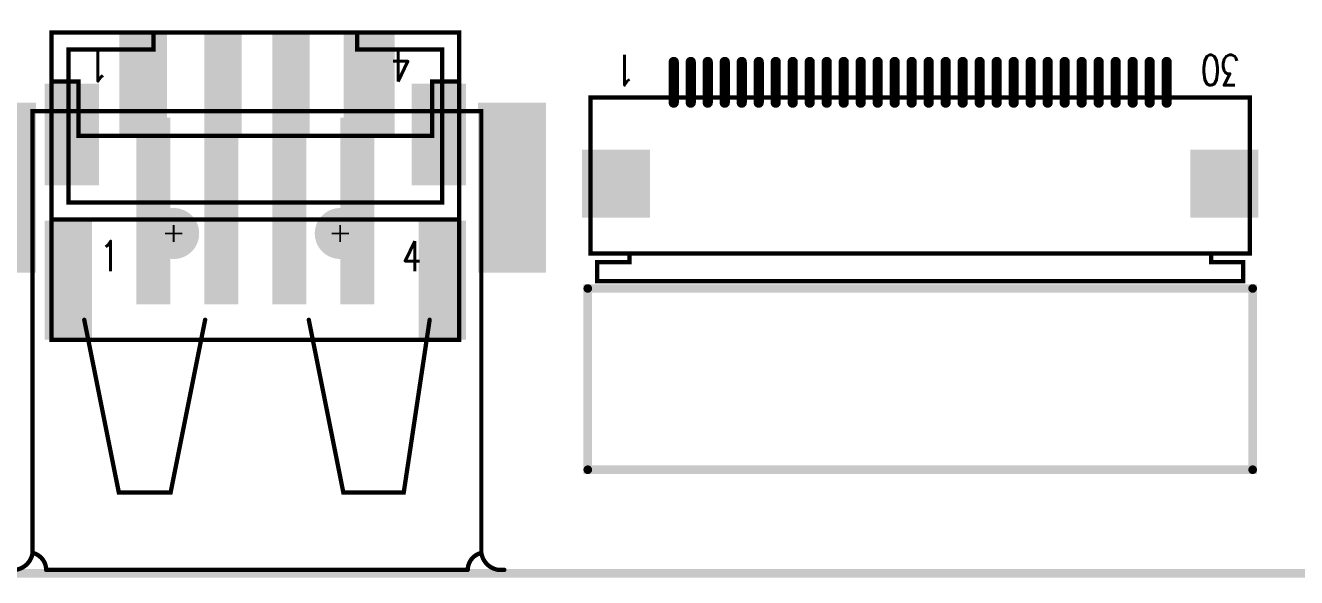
# Model space of a CAD drawing. Extents: x -1 to 186, y -6 to 106.
# Drawn here: x 117.19 to 154.58, y -0.13 to 16.12 of the extents above; entities that cross this region are included whole.
import ezdxf

# ---------------------------------------------------------------- set-up
doc = ezdxf.new("R2010")
doc.units = 0
for name, color, linetype in [('BOARD_CUTOUT_00', 250, 'CONTINUOUS'), ('BOARD_OUTLINE_00', 250, 'CONTINUOUS'), ('DRIL_NPLTE_THRU_01', 254, 'CONTINUOUS'), ('DRIL_NPLTE_THRU_02', 254, 'CONTINUOUS'), ('DRIL_PLTE_THRU_01', 254, 'CONTINUOUS'), ('DRIL_PLTE_THRU_02', 254, 'CONTINUOUS'), ('DRIL_SYMBOL', 250, 'CONTINUOUS'), ('PADS_BOT', 250, 'CONTINUOUS'), ('PADS_INNER', 250, 'CONTINUOUS'), ('PADS_TOP', 250, 'CONTINUOUS'), ('PART_TOP_2DLINE_01', 250, 'CONTINUOUS'), ('PART_TOP_TEXT_126', 250, 'CONTINUOUS')]:
    doc.layers.add(name, color=color, linetype=linetype)
doc.styles.add('W0$127', font='simplex', dxfattribs={"width": 0.75})

# ---------------------------------------------------------------- blocks, each defined once
blk = doc.blocks.new('SMOOTH_0$254')
at = {"const_width": 0.127}
blk.add_lwpolyline([(-0.0635, 0, 1), (0.0635, 0, 1)], format="xyb", close=True, dxfattribs=at)
blk = doc.blocks.new('BOARD_62')
at = {"layer": 'BOARD_CUTOUT_00', "const_width": 0.254}
blk.add_lwpolyline([(153.289, 3.302), (153.289, -2.032), (133.731, -2.032), (133.731, 3.302)], close=True, dxfattribs=at)
at = {"layer": 'BOARD_OUTLINE_00', "const_width": 0.254}
blk.add_lwpolyline([(0, -2.08, 0.414214), (3, -5.08), (183.3, -5.08, 0.414214), (186.3, -2.08), (186.3, 97.32, 0.414214), (183.3, 100.32), (3, 100.32, 0.414214), (0, 97.32)], format="xyb", close=True, dxfattribs=at)
at = {"layer": 'BOARD_CUTOUT_00'}
for p in [(133.731, 3.302), (153.289, 3.302), (133.731, -2.032), (153.289, -2.032)]:
    blk.add_blockref('SMOOTH_0$254', p, dxfattribs=at)
blk = doc.blocks.new('SMOOTH_0$127')
at = {"const_width": 0.0635}
blk.add_lwpolyline([(-0.03175, 0, 1), (0.03175, 0, 1)], format="xyb", close=True, dxfattribs=at)
blk = doc.blocks.new('PART_BODY_TOP_69')
at = {"layer": 'PART_TOP_2DLINE_01', "const_width": 0.127}
blk.add_lwpolyline([(-6, -1.4), (-6, -9), (6, -9), (6, -1.4), (5.2, -1.4), (5.2, -3), (-5.2, -3), (-5.2, -1.4)], close=True, dxfattribs=at)
at = {"layer": 'PART_TOP_2DLINE_01'}
for p in [(-6, -1.4), (-5.2, -1.4), (5.2, -1.4), (6, -1.4), (-5.2, -3), (5.2, -3), (-6, -9), (6, -9)]:
    blk.add_blockref('SMOOTH_0$127', p, dxfattribs=at)
at = {"layer": 'PART_TOP_TEXT_126', "style": 'W0$127', "width": 0.75}
for s, p in [('1', (-4.318, -0.508)), ('4', (4.572, -0.508))]:
    blk.add_text(s, height=0.889, rotation=180, dxfattribs=at).set_placement(p)
blk = doc.blocks.new('DRIL_HOLE_0')
blk.add_lwpolyline([(0, 0, 1), (0, 0, 1)], format="xyb", close=True)
blk = doc.blocks.new('PAD_0')
blk.add_lwpolyline([(0, 0, 1), (0, 0, 1)], format="xyb", close=True)
blk = doc.blocks.new('PAD_9')
at = {"const_width": 0.8}
blk.add_lwpolyline([(-1.5, 0), (1.5, 0)], dxfattribs=at)
blk = doc.blocks.new('STK_TOP_13')
at = {"layer": 'DRIL_PLTE_THRU_01'}
blk.add_blockref('DRIL_HOLE_0', (0, 0), dxfattribs=at)
at = {"layer": 'DRIL_PLTE_THRU_02'}
blk.add_blockref('DRIL_HOLE_0', (0, 0), dxfattribs=at)
at = {"layer": 'PADS_BOT'}
blk.add_blockref('PAD_0', (0, 0), dxfattribs=at)
at = {"layer": 'PADS_INNER'}
blk.add_blockref('PAD_0', (0, 0), dxfattribs=at)
at = {"layer": 'PADS_TOP', "rotation": 90}
blk.add_blockref('PAD_9', (0, 0), dxfattribs=at)
blk = doc.blocks.new('PAD_10')
at = {"const_width": 1.4}
blk.add_lwpolyline([(-1.75, 0), (1.75, 0)], dxfattribs=at)
blk = doc.blocks.new('STK_TOP_14')
at = {"layer": 'DRIL_PLTE_THRU_01'}
blk.add_blockref('DRIL_HOLE_0', (0, 0), dxfattribs=at)
at = {"layer": 'DRIL_PLTE_THRU_02'}
blk.add_blockref('DRIL_HOLE_0', (0, 0), dxfattribs=at)
at = {"layer": 'PADS_BOT'}
blk.add_blockref('PAD_0', (0, 0), dxfattribs=at)
at = {"layer": 'PADS_INNER'}
blk.add_blockref('PAD_0', (0, 0), dxfattribs=at)
at = {"layer": 'PADS_TOP', "rotation": 90}
blk.add_blockref('PAD_10', (0, 0), dxfattribs=at)
blk = doc.blocks.new('SYM_TOP_67')
for name, p in [('STK_TOP_13', (-3, -1.5)), ('STK_TOP_13', (-1, -1.5)), ('STK_TOP_13', (1, -1.5)), ('STK_TOP_13', (3, -1.5)), ('PART_BODY_TOP_69', (0, 0)), ('STK_TOP_14', (-5.5, -7.25)), ('STK_TOP_14', (5.5, -7.25))]:
    blk.add_blockref(name, p)
blk = doc.blocks.new('PART_TOP_18')
blk.add_blockref('SYM_TOP_67', (0, 0))
blk = doc.blocks.new('PART_BODY_TOP_57')
at = {"layer": 'PART_TOP_2DLINE_01', "const_width": 0.127}
for points in [[(-9.7, -1), (9.7, -1), (9.7, -5.588), (-9.7, -5.588)], [(-8.556, -5.588), (-8.556, -5.842), (-9.5, -5.842), (-9.5, -6.4), (9.5, -6.4), (9.5, -5.842), (8.556, -5.842), (8.556, -5.588)]]:
    blk.add_lwpolyline(points, close=True, dxfattribs=at)
at = {"layer": 'PART_TOP_2DLINE_01'}
for p in [(-9.7, -1), (9.7, -1), (-9.7, -5.588), (-8.556, -5.588), (8.556, -5.588), (9.7, -5.588), (-9.5, -5.842), (-8.556, -5.842), (8.556, -5.842), (9.5, -5.842), (-9.5, -6.4), (9.5, -6.4)]:
    blk.add_blockref('SMOOTH_0$127', p, dxfattribs=at)
at = {"layer": 'PART_TOP_TEXT_126', "style": 'W0$127', "width": 0.75}
for s, p in [('1', (-8.382, 0.254)), ('30', (9.398, 0.254))]:
    blk.add_text(s, height=0.889, rotation=180, dxfattribs=at).set_placement(p)
blk = doc.blocks.new('PAD_62')
at = {"const_width": 0.15}
blk.add_lwpolyline([(-0.6, -0.075), (0.6, -0.075, 1), (0.6, 0.075), (-0.6, 0.075, 1)], format="xyb", close=True, dxfattribs=at)
blk = doc.blocks.new('STK_TOP_67')
at = {"layer": 'DRIL_PLTE_THRU_01'}
blk.add_blockref('DRIL_HOLE_0', (0, 0), dxfattribs=at)
at = {"layer": 'DRIL_PLTE_THRU_02'}
blk.add_blockref('DRIL_HOLE_0', (0, 0), dxfattribs=at)
at = {"layer": 'PADS_BOT'}
blk.add_blockref('PAD_0', (0, 0), dxfattribs=at)
at = {"layer": 'PADS_INNER'}
blk.add_blockref('PAD_0', (0, 0), dxfattribs=at)
at = {"layer": 'PADS_TOP', "rotation": 90}
blk.add_blockref('PAD_62', (0, 0), dxfattribs=at)
blk = doc.blocks.new('PAD_63')
at = {"const_width": 2}
blk.add_lwpolyline([(-1, 0), (1, 0)], dxfattribs=at)
blk = doc.blocks.new('STK_TOP_68')
at = {"layer": 'DRIL_PLTE_THRU_01'}
blk.add_blockref('DRIL_HOLE_0', (0, 0), dxfattribs=at)
at = {"layer": 'DRIL_PLTE_THRU_02'}
blk.add_blockref('DRIL_HOLE_0', (0, 0), dxfattribs=at)
at = {"layer": 'PADS_BOT'}
blk.add_blockref('PAD_0', (0, 0), dxfattribs=at)
at = {"layer": 'PADS_INNER'}
blk.add_blockref('PAD_0', (0, 0), dxfattribs=at)
at = {"layer": 'PADS_TOP'}
blk.add_blockref('PAD_63', (0, 0), dxfattribs=at)
blk = doc.blocks.new('SYM_TOP_58')
for name, p in [('PART_BODY_TOP_57', (0, 0)), ('STK_TOP_67', (-7.25, -0.55)), ('STK_TOP_67', (-6.75, -0.55)), ('STK_TOP_67', (-6.25, -0.55)), ('STK_TOP_67', (-5.75, -0.55)), ('STK_TOP_67', (-5.25, -0.55)), ('STK_TOP_67', (-4.75, -0.55)), ('STK_TOP_67', (-4.25, -0.55)), ('STK_TOP_67', (-3.75, -0.55)), ('STK_TOP_67', (-3.25, -0.55)), ('STK_TOP_67', (-2.75, -0.55)), ('STK_TOP_67', (-2.25, -0.55)), ('STK_TOP_67', (-1.75, -0.55)), ('STK_TOP_67', (-1.25, -0.55)), ('STK_TOP_67', (-0.75, -0.55)), ('STK_TOP_67', (-0.25, -0.55)), ('STK_TOP_67', (0.25, -0.55)), ('STK_TOP_67', (0.75, -0.55)), ('STK_TOP_67', (1.25, -0.55)), ('STK_TOP_67', (1.75, -0.55)), ('STK_TOP_67', (2.25, -0.55)), ('STK_TOP_67', (2.75, -0.55)), ('STK_TOP_67', (3.25, -0.55)), ('STK_TOP_67', (3.75, -0.55)), ('STK_TOP_67', (4.25, -0.55)), ('STK_TOP_67', (4.75, -0.55)), ('STK_TOP_67', (5.25, -0.55)), ('STK_TOP_67', (5.75, -0.55)), ('STK_TOP_67', (6.25, -0.55)), ('STK_TOP_67', (6.75, -0.55)), ('STK_TOP_67', (7.25, -0.55)), ('STK_TOP_68', (-8.95, -3.53)), ('STK_TOP_68', (8.95, -3.53))]:
    blk.add_blockref(name, p)
blk = doc.blocks.new('PART_TOP_436')
blk.add_blockref('SYM_TOP_58', (0, 0))
blk = doc.blocks.new('PART_BODY_TOP_32')
at = {"layer": 'PART_TOP_2DLINE_01', "const_width": 0.127}
blk.add_lwpolyline([(-6.6, 3.6), (-6.6, -9.4, -0.34384), (-6.2, -9.9), (6.2, -9.9, -0.34384), (6.6, -9.4), (6.6, 3.6)], format="xyb", close=True, dxfattribs=at)
for points in [[(-5.08, -2.54), (-4.064, -7.62), (-2.54, -7.62), (-1.524, -2.54)], [(1.524, -2.54), (2.54, -7.62), (4.318, -7.62), (5.08, -2.54)]]:
    blk.add_lwpolyline(points, dxfattribs=at)
for points in [[(-6.6, -6.096), (-6.6, -9.4, -0.329751), (-7.1, -9.9), (-7.275, -9.9)], [(6.6, -7.366), (6.6, -9.4, 0.329751), (7.1, -9.9), (7.275, -9.9)]]:
    blk.add_lwpolyline(points, format="xyb", dxfattribs=at)
at = {"layer": 'PART_TOP_2DLINE_01'}
for p in [(-6.6, 3.6), (6.6, 3.6), (-5.08, -2.54), (-1.524, -2.54), (1.524, -2.54), (5.08, -2.54), (-6.6, -6.096), (6.6, -7.366), (-4.064, -7.62), (-2.54, -7.62), (2.54, -7.62), (4.318, -7.62), (-6.6, -9.4), (-6.6, -9.4), (6.6, -9.4), (6.6, -9.4), (-7.275, -9.9), (-7.1, -9.9), (-6.2, -9.9), (6.2, -9.9), (7.1, -9.9), (7.275, -9.9)]:
    blk.add_blockref('SMOOTH_0$127', p, dxfattribs=at)
blk = doc.blocks.new('PAD_75')
at = {"const_width": 1.1}
blk.add_lwpolyline([(-1.5, 0), (1.5, 0)], dxfattribs=at)
blk = doc.blocks.new('STK_TOP_53')
at = {"layer": 'DRIL_NPLTE_THRU_01'}
blk.add_blockref('DRIL_HOLE_0', (0, 0), dxfattribs=at)
at = {"layer": 'DRIL_NPLTE_THRU_02'}
blk.add_blockref('DRIL_HOLE_0', (0, 0), dxfattribs=at)
at = {"layer": 'PADS_BOT'}
blk.add_blockref('PAD_0', (0, 0), dxfattribs=at)
at = {"layer": 'PADS_INNER'}
blk.add_blockref('PAD_0', (0, 0), dxfattribs=at)
at = {"layer": 'PADS_TOP', "rotation": 90}
blk.add_blockref('PAD_75', (0, 0), dxfattribs=at)
blk = doc.blocks.new('PAD_76')
at = {"const_width": 2}
blk.add_lwpolyline([(-2.5, 0), (2.5, 0)], dxfattribs=at)
blk = doc.blocks.new('STK_TOP_54')
at = {"layer": 'DRIL_NPLTE_THRU_01'}
blk.add_blockref('DRIL_HOLE_0', (0, 0), dxfattribs=at)
at = {"layer": 'DRIL_NPLTE_THRU_02'}
blk.add_blockref('DRIL_HOLE_0', (0, 0), dxfattribs=at)
at = {"layer": 'PADS_BOT'}
blk.add_blockref('PAD_0', (0, 0), dxfattribs=at)
at = {"layer": 'PADS_INNER'}
blk.add_blockref('PAD_0', (0, 0), dxfattribs=at)
at = {"layer": 'PADS_TOP', "rotation": 90}
blk.add_blockref('PAD_76', (0, 0), dxfattribs=at)
blk = doc.blocks.new('DRIL_SYMBOL_1$5')
at = {"layer": 'DRIL_SYMBOL', "const_width": 0.0508}
for points in [[(-0.254, 0), (0.254, 0)], [(0, -0.254), (0, 0.254)]]:
    blk.add_lwpolyline(points, dxfattribs=at)
blk = doc.blocks.new('DRIL_HOLE_1$5')
at = {"const_width": 0.75}
blk.add_lwpolyline([(-0.375, 0, 1), (0.375, 0, 1)], format="xyb", close=True, dxfattribs=at)
blk.add_blockref('DRIL_SYMBOL_1$5', (0, 0))
blk = doc.blocks.new('STK_TOP_55')
at = {"layer": 'DRIL_PLTE_THRU_01'}
blk.add_blockref('DRIL_HOLE_1$5', (0, 0), dxfattribs=at)
at = {"layer": 'DRIL_PLTE_THRU_02'}
blk.add_blockref('DRIL_HOLE_1$5', (0, 0), dxfattribs=at)
at = {"layer": 'PADS_BOT'}
blk.add_blockref('PAD_0', (0, 0), dxfattribs=at)
at = {"layer": 'PADS_INNER'}
blk.add_blockref('PAD_0', (0, 0), dxfattribs=at)
at = {"layer": 'PADS_TOP'}
blk.add_blockref('PAD_0', (0, 0), dxfattribs=at)
blk = doc.blocks.new('SYM_TOP_33')
for name, p in [('STK_TOP_53', (-3.5, 4.4)), ('STK_TOP_53', (-1, 4.4)), ('STK_TOP_53', (1, 4.4)), ('STK_TOP_53', (3.5, 4.4)), ('STK_TOP_54', (-7.5, 1.35)), ('STK_TOP_54', (7.5, 1.35)), ('PART_BODY_TOP_32', (0, 0)), ('STK_TOP_55', (-2.45, 0)), ('STK_TOP_55', (2.45, 0))]:
    blk.add_blockref(name, p)
blk = doc.blocks.new('PART_TOP_476')
blk.add_blockref('SYM_TOP_33', (0, 0))
blk = doc.blocks.new('PART_BODY_TOP_77')
at = {"layer": 'PART_TOP_2DLINE_01', "const_width": 0.127}
for points in [[(-6, -5.5), (6, -5.5), (6, 0), (-6, 0)], [(-5.5, -0.5), (5.5, -0.5), (5.5, -5), (3, -5), (3, -5.5), (-3, -5.5), (-3, -5), (-5.5, -5)]]:
    blk.add_lwpolyline(points, close=True, dxfattribs=at)
at = {"layer": 'PART_TOP_2DLINE_01'}
for p in [(-6, 0), (6, 0), (-5.5, -0.5), (5.5, -0.5), (-5.5, -5), (-3, -5), (3, -5), (5.5, -5), (-6, -5.5), (-3, -5.5), (3, -5.5), (6, -5.5)]:
    blk.add_blockref('SMOOTH_0$127', p, dxfattribs=at)
at = {"layer": 'PART_TOP_TEXT_126', "style": 'W0$127', "width": 0.75}
for s, p in [('4', (-4.318, 1.524)), ('1', (4.572, 1.524))]:
    blk.add_text(s, height=0.889, rotation=180, dxfattribs=at).set_placement(p)
blk = doc.blocks.new('PAD_16')
at = {"const_width": 1}
blk.add_lwpolyline([(-2.75, 0), (2.75, 0)], dxfattribs=at)
blk = doc.blocks.new('STK_TOP_127')
at = {"layer": 'DRIL_PLTE_THRU_01'}
blk.add_blockref('DRIL_HOLE_0', (0, 0), dxfattribs=at)
at = {"layer": 'DRIL_PLTE_THRU_02'}
blk.add_blockref('DRIL_HOLE_0', (0, 0), dxfattribs=at)
at = {"layer": 'PADS_BOT'}
blk.add_blockref('PAD_0', (0, 0), dxfattribs=at)
at = {"layer": 'PADS_INNER'}
blk.add_blockref('PAD_0', (0, 0), dxfattribs=at)
at = {"layer": 'PADS_TOP', "rotation": 90}
blk.add_blockref('PAD_16', (0, 0), dxfattribs=at)
blk = doc.blocks.new('PAD_17')
at = {"const_width": 1.6}
blk.add_lwpolyline([(-1.5, 0), (1.5, 0)], dxfattribs=at)
blk = doc.blocks.new('STK_TOP_128')
at = {"layer": 'DRIL_PLTE_THRU_01'}
blk.add_blockref('DRIL_HOLE_0', (0, 0), dxfattribs=at)
at = {"layer": 'DRIL_PLTE_THRU_02'}
blk.add_blockref('DRIL_HOLE_0', (0, 0), dxfattribs=at)
at = {"layer": 'PADS_BOT'}
blk.add_blockref('PAD_0', (0, 0), dxfattribs=at)
at = {"layer": 'PADS_INNER'}
blk.add_blockref('PAD_0', (0, 0), dxfattribs=at)
at = {"layer": 'PADS_TOP', "rotation": 90}
blk.add_blockref('PAD_17', (0, 0), dxfattribs=at)
blk = doc.blocks.new('SYM_TOP_75')
for name, p in [('STK_TOP_127', (-3, -0.25)), ('STK_TOP_127', (-1, -0.25)), ('STK_TOP_127', (1, -0.25)), ('STK_TOP_127', (3, -0.25)), ('PART_BODY_TOP_77', (0, 0)), ('STK_TOP_128', (-5.4, -2.5)), ('STK_TOP_128', (5.4, -2.5))]:
    blk.add_blockref(name, p)
blk = doc.blocks.new('PART_TOP_537')
blk.add_blockref('SYM_TOP_75', (0, 0))

msp = doc.modelspace()

# ---------------------------------------------------------------- block references
for name, p in [('BOARD_62', (0, 5.08)), ('PART_TOP_476', (124, 10)), ('PART_TOP_18', (123.952, 15.875)), ('PART_TOP_436', (143.51, 15))]:
    msp.add_blockref(name, p)
at = {"rotation": 180}
msp.add_blockref('PART_TOP_537', (123.952, 10.414), dxfattribs=at)

doc.saveas('drawing.dxf')
